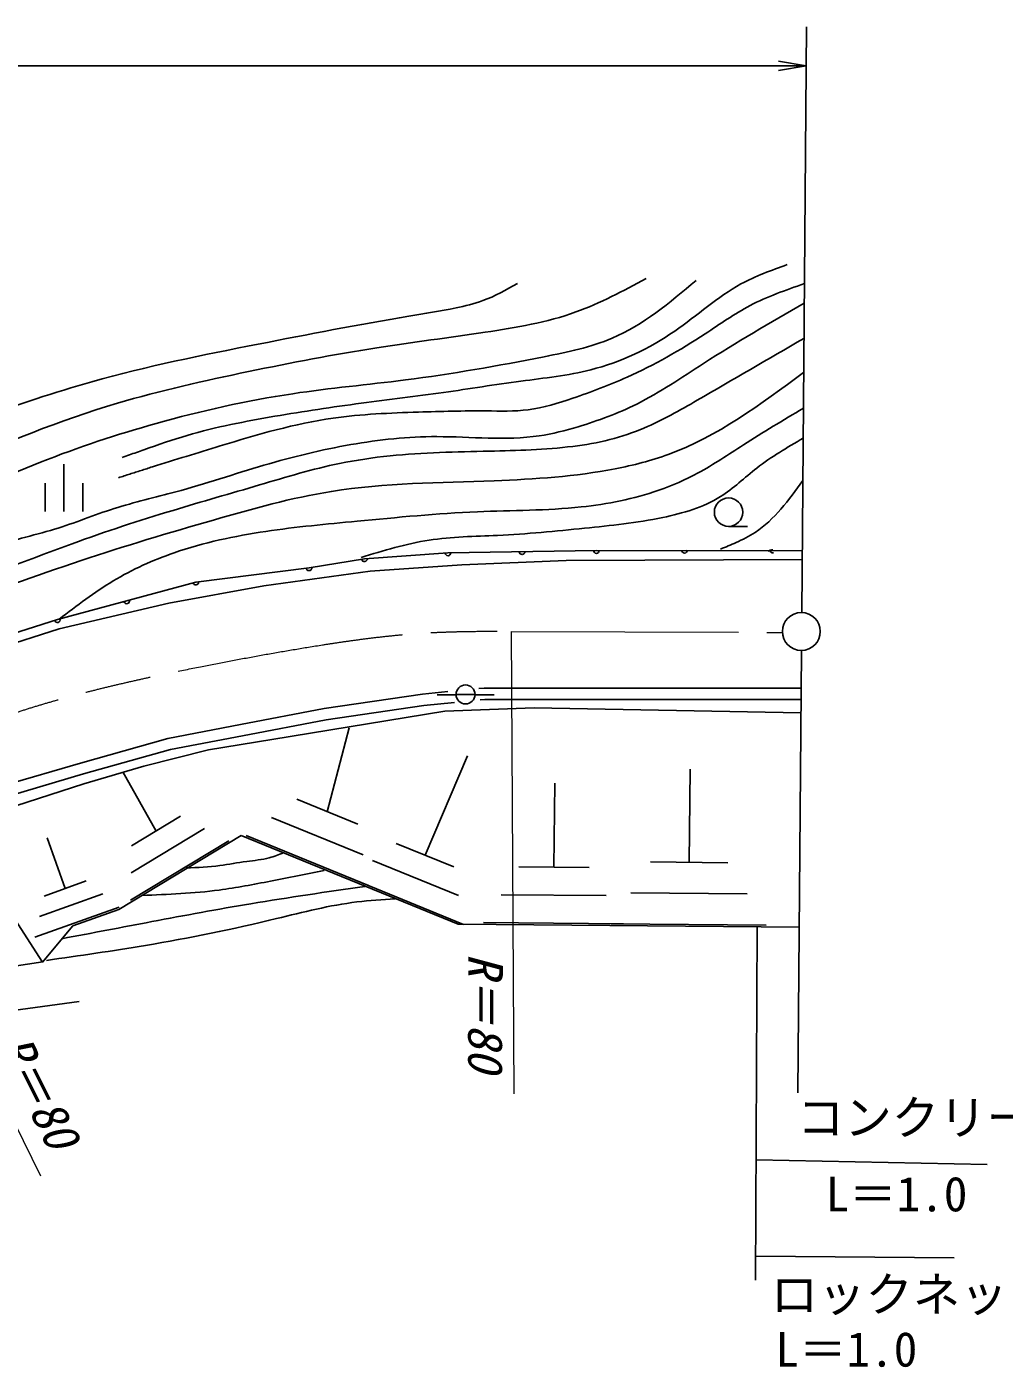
# Model space of a CAD drawing. Units: millimetres, scale not verified. Extents: x 40000 to 680000, y 20000 to 380000.
# Drawn here: x 522114 to 573674, y 247377 to 318079 of the extents above; entities that cross this region are included whole.
import ezdxf
from ezdxf.enums import TextEntityAlignment as Align

# ---------------------------------------------------------------- set-up
doc = ezdxf.new("R2010")
doc.units = ezdxf.units.MM
doc.header["$LTSCALE"] = 1000
doc.linetypes.add('CHAIN', pattern=[18.5, 12, -1.5, 3.5, -1.5])
for name, color, linetype, lineweight in [('M-BGD', 7, 'Continuous', 25), ('M-BMK', 2, 'CHAIN', 13), ('M-BMK-SRVR', 3, 'Continuous', 25), ('M-STR-HTXT', 7, 'Continuous', 13), ('M-STR-STR3', 7, 'Continuous', 25), ('M-STR-STRC', 7, 'Continuous', 25)]:
    doc.layers.add(name, color=color, linetype=linetype, lineweight=lineweight)
doc.styles.add('ＭＳ ゴシック', font='')
doc.styles.get('ＭＳ ゴシック').set_extended_font_data('MS Gothic')

msp = doc.modelspace()

# ---------------------------------------------------------------- linework, layer by layer
at = {"layer": 'M-BGD'}
for p, q in [((524075, 295005), (524075, 292505)), ((523075, 294005), (523075, 292505)), ((525075, 292505), (525075, 294005)), ((559134, 291727), (560134, 291727)), ((537002, 289544), (539926, 290016)), ((539926, 290016), (544329, 290331)), ((544329, 290331), (552159, 290456)), ((550569, 289927), (545060, 289699)), ((563016, 289983), (550569, 289927)), ((552159, 290456), (563020, 290430)), ((531027, 288790), (537002, 289544)), ((540236, 289357), (534613, 288597)), ((545060, 289699), (540236, 289357)), ((523731, 286809), (531027, 288790)), ((534613, 288597), (529599, 287685)), ((529599, 287685), (523824, 286318)), ((518826, 285268), (523731, 286809)), ((523824, 286318), (518961, 284760)), ((537803, 282121), (542988, 282880)), ((542988, 282880), (544329, 283012)), ((544763, 282849), (543763, 282839)), ((544758, 282862), (545758, 282862)), ((545763, 282849), (546763, 282839)), ((545954, 283171), (546239, 283199)), ((546239, 283199), (549130, 283199)), ((549130, 283199), (558469, 283199)), ((558469, 283199), (562962, 283199)), ((533388, 281270), (537803, 282121)), ((537904, 281530), (543061, 282284)), ((543061, 282284), (544683, 282443)), ((544170, 281988), (548874, 282163)), ((546025, 282575), (546268, 282599)), ((546268, 282599), (549130, 282599)), ((548874, 282163), (562951, 281890)), ((549130, 282599), (558469, 282599)), ((558469, 282599), (562957, 282599)), ((533501, 280681), (537904, 281530)), ((535036, 280492), (544170, 281988)), ((529559, 280542), (533388, 281270)), ((539123, 281109), (537963, 276679)), ((524939, 279245), (529559, 280542)), ((529696, 279957), (533501, 280681)), ((531693, 279948), (535036, 280492)), ((525105, 278668), (529696, 279957)), ((528292, 279073), (531693, 279948)), ((545363, 279619), (543123, 274389)), ((520947, 278072), (524939, 279245)), ((521143, 277504), (525105, 278668)), ((525125, 278140), (528292, 279073)), ((527183, 278789), (528933, 275659)), ((557103, 278919), (557063, 274009)), ((521529, 276993), (525125, 278140)), ((549963, 278189), (549923, 273759)), ((539573, 276019), (536353, 277339)), ((518360, 275831), (522940, 268737)), ((531493, 275799), (527613, 273449)), ((530223, 276439), (527633, 274869)), ((539853, 274399), (535023, 276379)), ((523183, 275299), (524133, 272629)), ((526973, 271525), (533415, 275423)), ((532763, 275149), (527593, 272019)), ((533415, 275423), (544866, 270740)), ((540133, 272779), (533683, 275419)), ((544633, 273769), (541603, 275009)), ((544893, 272249), (540353, 274109)), ((551773, 273739), (548073, 273769)), ((559103, 273989), (555013, 274029)), ((525243, 273029), (523023, 272229)), ((545153, 270729), (539103, 273199)), ((526123, 272339), (522783, 271149)), ((552683, 272259), (547143, 272299)), ((560113, 272349), (553983, 272399)), ((526993, 271639), (522543, 270059)), ((524537, 270659), (526973, 271525)), ((553593, 270769), (546203, 270829)), ((522940, 268737), (524537, 270659)), ((544866, 270740), (562861, 270591)), ((561123, 270699), (552943, 270769)), ((522964, 268766), (517680, 267949))]:
    msp.add_line(p, q, dxfattribs=at)
for centre, radius in [((559134, 292477), 750), ((545258, 282862), 500)]:
    msp.add_circle(centre, radius, dxfattribs=at)
for centre, radius, start, end in [((539926, 290016), 150, 189.16235, 4.08562), ((544329, 290331), 150, 184.08562, 0.92033), ((548244, 290393), 150, 180.92033, 0.92033), ((552159, 290456), 150, 180.92033, 0.19357), ((556813, 290472), 150, 180.19357, 0.19357), ((561468, 289988), 500, 89.73219, 122.04247), ((561467, 290488), 150, 198.35328, 281.06273), ((537002, 289544), 150, 187.19923, 9.16235), ((531027, 288790), 150, 195.19241, 7.19923), ((527379, 287799), 150, 195.19241, 15.19241), ((523731, 286809), 150, 197.43764, 15.19241)]:
    msp.add_arc(centre, radius, start, end, dxfattribs=at)
for points, knots in [([(527146, 295363), (527273, 295408), (527399, 295452), (527526, 295497), (527652, 295542), (527778, 295587), (527905, 295632), (528031, 295677), (528157, 295722), (528284, 295767), (529042, 296035), (529803, 296300), (530574, 296527), (532086, 296971), (533640, 297267), (535197, 297533), (536714, 297792), (538233, 298022), (539756, 298225), (541202, 298418), (542652, 298587), (544096, 298791), (545459, 298984), (546816, 299208), (548184, 299388), (549418, 299551), (550660, 299679), (551863, 299986), (553439, 300388), (554947, 301098), (556297, 302030), (557482, 302848), (558544, 303836), (559787, 304514), (560556, 304933), (561393, 305234), (562231, 305535)], [0, 0, 0, 0, 1, 1, 1, 2, 2, 2, 3, 3, 3, 4, 4, 4, 5, 5, 5, 6, 6, 6, 7, 7, 7, 8, 8, 8, 9, 9, 9, 10, 10, 10, 11, 11, 11, 12, 12, 12, 12]), ([(554788, 304797), (553574, 304147), (552360, 303496), (551077, 303036), (549547, 302487), (547919, 302209), (546297, 301967), (544382, 301681), (542475, 301446), (540574, 301149), (538313, 300797), (536061, 300358), (533813, 299892), (531487, 299409), (529165, 298898), (526895, 298225), (523849, 297321), (520898, 296126), (517995, 294766), (516838, 294223), (515688, 293655), (514474, 293319), (513215, 292972), (511886, 292875), (510574, 292722), (509164, 292558), (507774, 292329), (506392, 292030), (504515, 291623), (502654, 291086), (500889, 290332), (499648, 289802), (498454, 289164), (497272, 288508), (495859, 287723), (494463, 286912), (493059, 286118), (491952, 285492), (490839, 284878), (489757, 284200), (488638, 283499), (487551, 282731), (486361, 282187), (485734, 281901), (485078, 281677), (484379, 281558), (483988, 281492), (483584, 281459), (483216, 281558), (482905, 281642), (482620, 281820), (482335, 281999)], [0, 0, 0, 0, 1, 1, 1, 2, 2, 2, 3, 3, 3, 4, 4, 4, 5, 5, 5, 6, 6, 6, 7, 7, 7, 8, 8, 8, 9, 9, 9, 10, 10, 10, 11, 11, 11, 12, 12, 12, 13, 13, 13, 14, 14, 14, 15, 15, 15, 16, 16, 16, 17, 17, 17, 17]), ([(480166, 280615), (480533, 280293), (480900, 279972), (481329, 279766), (481770, 279554), (482276, 279465), (482776, 279452), (483494, 279432), (484198, 279571), (484883, 279766), (486483, 280222), (487977, 280989), (489411, 281841), (491729, 283220), (493893, 284824), (496235, 286118), (497613, 286880), (499053, 287534), (500480, 288225), (501882, 288905), (503271, 289620), (504725, 290143), (506857, 290909), (509130, 291261), (511392, 291621), (513157, 291902), (514916, 292189), (516612, 292690), (518738, 293319), (520765, 294284), (522838, 295112), (524834, 295908), (526873, 296577), (528939, 297156), (531306, 297819), (533709, 298364), (536140, 298728), (538115, 299023), (540108, 299199), (542083, 299451), (544534, 299765), (546958, 300197), (549410, 300678), (550637, 300918), (551870, 301171), (552995, 301653), (554625, 302350), (556027, 303526), (557429, 304703)], [0, 0, 0, 0, 1, 1, 1, 2, 2, 2, 3, 3, 3, 4, 4, 4, 5, 5, 5, 6, 6, 6, 7, 7, 7, 8, 8, 8, 9, 9, 9, 10, 10, 10, 11, 11, 11, 12, 12, 12, 13, 13, 13, 14, 14, 14, 15, 15, 15, 16, 16, 16, 16]), ([(502618, 293225), (503813, 293407), (505007, 293588), (506203, 293728), (507476, 293877), (508751, 293979), (510040, 294074), (510846, 294134), (511658, 294191), (512430, 294388), (513593, 294687), (514665, 295304), (515763, 295835), (517046, 296455), (518365, 296956), (519694, 297439), (521620, 298139), (523568, 298800), (525543, 299357), (528428, 300170), (531372, 300759), (534316, 301338), (536965, 301859), (539614, 302372), (542272, 302816), (543101, 302954), (543930, 303086), (544756, 303256), (545236, 303355), (545714, 303467), (546171, 303634), (546807, 303866), (547401, 304206), (547995, 304546)], [0, 0, 0, 0, 1, 1, 1, 2, 2, 2, 3, 3, 3, 4, 4, 4, 5, 5, 5, 6, 6, 6, 7, 7, 7, 8, 8, 8, 9, 9, 9, 10, 10, 10, 11, 11, 11, 11]), ([(526954, 294295), (527153, 294359), (527351, 294424), (527549, 294487), (527747, 294551), (527945, 294615), (528144, 294678), (528342, 294741), (528541, 294803), (528740, 294866), (529932, 295239), (531124, 295608), (532321, 295973), (534280, 296569), (536255, 297151), (538275, 297440), (539763, 297653), (541276, 297706), (542782, 297755), (543970, 297793), (545154, 297828), (546346, 297817), (547090, 297811), (547837, 297786), (548568, 297880), (549367, 297983), (550147, 298227), (550916, 298488), (551894, 298820), (552854, 299180), (553788, 299599), (555215, 300240), (556582, 301021), (557897, 301884), (558680, 302398), (559444, 302941), (560266, 303373), (561175, 303850), (562154, 304191), (563133, 304533)], [0, 0, 0, 0, 1, 1, 1, 2, 2, 2, 3, 3, 3, 4, 4, 4, 5, 5, 5, 6, 6, 6, 7, 7, 7, 8, 8, 8, 9, 9, 9, 10, 10, 10, 11, 11, 11, 12, 12, 12, 13, 13, 13, 13]), ([(431249, 256944), (431623, 257230), (431997, 257516), (432339, 257846), (432518, 258018), (432688, 258203), (432884, 258349), (433309, 258665), (433857, 258797), (434393, 258915), (435194, 259091), (435972, 259235), (436762, 259334), (437932, 259481), (439129, 259531), (440305, 259691), (441400, 259839), (442477, 260083), (443555, 260340), (446161, 260964), (448771, 261669), (451165, 262856), (451663, 263103), (452152, 263371), (452653, 263611), (454377, 264435), (456246, 264919), (458083, 265477), (459864, 266017), (461614, 266625), (463366, 267238), (464709, 267707), (466054, 268179), (467370, 268726), (468783, 269313), (470163, 269988), (471605, 270487), (473021, 270978), (474496, 271300), (475944, 271703), (477461, 272125), (478948, 272637), (480430, 273170), (481898, 273699), (483361, 274248), (484770, 274911), (486413, 275683), (487984, 276610), (489529, 277573), (492117, 279186), (494632, 280899), (497223, 282500), (498790, 283468), (500386, 284396), (502045, 285204), (503447, 285887), (504896, 286484), (506384, 286944), (508366, 287556), (510419, 287924), (512464, 288286), (513388, 288449), (514311, 288612), (515231, 288810), (516324, 289045), (517413, 289332), (518438, 289774), (519010, 290021), (519562, 290315), (520137, 290550), (521241, 291000), (522429, 291228), (523575, 291577), (524637, 291901), (525664, 292330), (526719, 292667), (527787, 293008), (528885, 293254), (529969, 293548), (531533, 293972), (533067, 294496), (534623, 294952), (536133, 295395), (537664, 295773), (539214, 296042), (540708, 296302), (542220, 296461), (543742, 296462), (545552, 296463), (547376, 296241), (549151, 296504), (549844, 296606), (550529, 296782), (551205, 296986), (552265, 297304), (553304, 297688), (554287, 298181), (555512, 298794), (556651, 299575), (557809, 300319), (559551, 301438), (561338, 302471), (563125, 303505)], [0, 0, 0, 0, 1, 1, 1, 2, 2, 2, 3, 3, 3, 4, 4, 4, 5, 5, 5, 6, 6, 6, 7, 7, 7, 8, 8, 8, 9, 9, 9, 10, 10, 10, 11, 11, 11, 12, 12, 12, 13, 13, 13, 14, 14, 14, 15, 15, 15, 16, 16, 16, 17, 17, 17, 18, 18, 18, 19, 19, 19, 20, 20, 20, 21, 21, 21, 22, 22, 22, 23, 23, 23, 24, 24, 24, 25, 25, 25, 26, 26, 26, 27, 27, 27, 28, 28, 28, 29, 29, 29, 30, 30, 30, 31, 31, 31, 32, 32, 32, 33, 33, 33, 34, 34, 34, 34]), ([(451666, 256494), (451972, 256973), (452279, 257451), (452640, 257878), (453614, 259030), (454983, 259809), (456320, 260582), (458011, 261561), (459654, 262532), (461380, 263371), (462445, 263888), (463542, 264355), (464629, 264838), (465739, 265331), (466839, 265842), (467942, 266348), (470391, 267471), (472854, 268572), (475363, 269555), (476789, 270114), (478230, 270634), (479703, 271065), (480602, 271327), (481512, 271557), (482386, 271882), (483805, 272410), (485125, 273191), (486432, 273979), (488048, 274953), (489643, 275939), (491191, 276997), (492464, 277869), (493705, 278790), (494943, 279723), (496082, 280580), (497218, 281448), (498444, 282155), (499995, 283047), (501691, 283681), (503371, 284335), (504637, 284827), (505893, 285331), (507187, 285718), (508373, 286074), (509590, 286331), (510792, 286641), (511845, 286912), (512886, 287224), (513937, 287500), (515388, 287881), (516859, 288194), (518297, 288612), (520403, 289223), (522439, 290060), (524503, 290813), (526261, 291454), (528039, 292033), (529828, 292574), (531347, 293033), (532874, 293465), (534398, 293915), (535794, 294328), (537187, 294756), (538612, 295048), (539491, 295227), (540381, 295355), (541274, 295446), (543015, 295622), (544764, 295658), (546515, 295697), (547987, 295731), (549459, 295767), (550918, 295949), (551573, 296031), (552227, 296142), (552867, 296305), (553482, 296462), (554086, 296667), (554670, 296913), (555643, 297324), (556562, 297852), (557479, 298381), (559362, 299466), (561236, 300554), (563110, 301641)], [0, 0, 0, 0, 1, 1, 1, 2, 2, 2, 3, 3, 3, 4, 4, 4, 5, 5, 5, 6, 6, 6, 7, 7, 7, 8, 8, 8, 9, 9, 9, 10, 10, 10, 11, 11, 11, 12, 12, 12, 13, 13, 13, 14, 14, 14, 15, 15, 15, 16, 16, 16, 17, 17, 17, 18, 18, 18, 19, 19, 19, 20, 20, 20, 21, 21, 21, 22, 22, 22, 23, 23, 23, 24, 24, 24, 25, 25, 25, 26, 26, 26, 27, 27, 27, 28, 28, 28, 28]), ([(475323, 262942), (474820, 263492), (474317, 264042), (473971, 264735), (473710, 265256), (473539, 265859), (473688, 266401), (473793, 266785), (474057, 267139), (474380, 267376), (474905, 267763), (475584, 267838), (476235, 267974), (477807, 268301), (479217, 268978), (480637, 269640), (482356, 270442), (484092, 271223), (485763, 272125), (487734, 273187), (489617, 274416), (491423, 275741), (493321, 277133), (495135, 278630), (497084, 279955), (498995, 281254), (501037, 282387), (503184, 283225), (505410, 284094), (507749, 284645), (510071, 285238), (512665, 285899), (515237, 286611), (517775, 287439), (520188, 288226), (522570, 289118), (524977, 289923), (527283, 290694), (529614, 291386), (531958, 292061), (534014, 292654), (536082, 293236), (538184, 293571), (541007, 294021), (543894, 294028), (546769, 294137), (548912, 294218), (551048, 294357), (553152, 294766), (554103, 294951), (555047, 295191), (555951, 295521), (558556, 296470), (560826, 298162), (563095, 299853)], [0, 0, 0, 0, 1, 1, 1, 2, 2, 2, 3, 3, 3, 4, 4, 4, 5, 5, 5, 6, 6, 6, 7, 7, 7, 8, 8, 8, 9, 9, 9, 10, 10, 10, 11, 11, 11, 12, 12, 12, 13, 13, 13, 14, 14, 14, 15, 15, 15, 16, 16, 16, 17, 17, 17, 18, 18, 18, 18]), ([(563080, 297964), (562018, 297329), (560956, 296694), (559913, 296024), (559125, 295517), (558348, 294990), (557523, 294546), (556858, 294187), (556162, 293883), (555448, 293634), (554130, 293174), (552748, 292902), (551360, 292753), (549542, 292559), (547712, 292577), (545888, 292502), (543766, 292414), (541651, 292199), (539536, 291999), (537929, 291846), (536323, 291702), (534725, 291464), (533084, 291219), (531452, 290876), (529882, 290332), (528767, 289945), (527684, 289458), (526675, 288854), (525676, 288256), (524749, 287545), (523823, 286833)], [0, 0, 0, 0, 1, 1, 1, 2, 2, 2, 3, 3, 3, 4, 4, 4, 5, 5, 5, 6, 6, 6, 7, 7, 7, 8, 8, 8, 9, 9, 9, 10, 10, 10, 10]), ([(539748, 290089), (540934, 290452), (542119, 290816), (543333, 291001), (544522, 291183), (545739, 291195), (546949, 291253), (548488, 291327), (550017, 291476), (551540, 291630), (552916, 291769), (554287, 291912), (555660, 292196), (556730, 292418), (557802, 292726), (558710, 293297), (559394, 293726), (559985, 294305), (560628, 294806), (561393, 295403), (562230, 295891), (563067, 296379)], [0, 0, 0, 0, 1, 1, 1, 2, 2, 2, 3, 3, 3, 4, 4, 4, 5, 5, 5, 6, 6, 6, 7, 7, 7, 7]), ([(563050, 294147), (562307, 293115), (561564, 292082), (560534, 291410), (560218, 291204), (559875, 291032), (559528, 290875), (559257, 290754), (558984, 290642), (558710, 290530)], [0, 0, 0, 0, 1, 1, 1, 2, 2, 2, 3, 3, 3, 3]), ([(530537, 273710), (531126, 273735), (531716, 273760), (532298, 273836), (532770, 273897), (533238, 273992), (533713, 274056), (534114, 274110), (534520, 274141), (534908, 274245), (535161, 274312), (535406, 274410), (535651, 274509)], [0, 0, 0, 0, 1, 1, 1, 2, 2, 2, 3, 3, 3, 4, 4, 4, 4]), ([(528193, 272263), (529556, 272316), (530919, 272369), (532267, 272546), (533173, 272665), (534073, 272840), (534971, 273018), (535915, 273205), (536858, 273395), (537801, 273584)], [0, 0, 0, 0, 1, 1, 1, 2, 2, 2, 3, 3, 3, 3]), ([(523970, 269977), (525551, 270279), (527132, 270581), (528713, 270880), (530451, 271208), (532189, 271532), (533933, 271823), (535931, 272156), (537935, 272446), (539939, 272735)], [0, 0, 0, 0, 1, 1, 1, 2, 2, 2, 3, 3, 3, 3]), ([(523147, 268836), (524890, 269083), (526633, 269330), (528367, 269622), (530687, 270013), (532991, 270485), (535285, 271037), (536694, 271376), (538098, 271744), (539531, 271918), (540198, 271998), (540870, 272036), (541543, 272075)], [0, 0, 0, 0, 1, 1, 1, 2, 2, 2, 3, 3, 3, 4, 4, 4, 4]), ([(511098, 264259), (511981, 264413), (512865, 264567), (513739, 264763), (514580, 264950), (515413, 265176), (516255, 265360), (517056, 265535), (517866, 265672), (518676, 265800), (520740, 266126), (522812, 266394), (524883, 266661)], [0, 0, 0, 0, 1, 1, 1, 2, 2, 2, 3, 3, 3, 4, 4, 4, 4])]:
    msp.add_open_spline(points, degree=3, knots=knots, dxfattribs=at)
at = {"layer": 'M-BMK'}
msp.add_line((547659, 286183), (561976, 286131), dxfattribs=at)
msp.add_open_spline([(512721, 277986), (514805, 279062), (516888, 280138), (519058, 281008), (521026, 281797), (523065, 282417), (525122, 282949), (527189, 283483), (529275, 283930), (531367, 284343), (533261, 284717), (535159, 285065), (537067, 285374), (539058, 285697), (541059, 285978), (543070, 286102), (544593, 286195), (546121, 286198), (547649, 286201)], degree=3, knots=[0, 0, 0, 0, 1, 1, 1, 2, 2, 2, 3, 3, 3, 4, 4, 4, 5, 5, 5, 6, 6, 6, 6], dxfattribs=at)
at = {"layer": 'M-BMK-SRVR'}
for p, q in [((563242, 318079), (562994, 287189)), ((562977, 285151), (562790, 261857))]:
    msp.add_line(p, q, dxfattribs=at)
msp.add_circle((562974, 286184), 1000, dxfattribs=at)
at = {"layer": 'M-STR-HTXT'}
for p, q in [((547659, 286183), (547809, 261792)), ((512704, 278044), (522831, 257478))]:
    msp.add_line(p, q, dxfattribs=at)
at = {"layer": 'M-STR-STR3'}
for p, q in [((563225, 316018), (561776, 316260)), ((434355, 316028), (563225, 316018)), ((563225, 316018), (561776, 315777))]:
    msp.add_line(p, q, dxfattribs=at)
at = {"layer": 'M-STR-STRC'}
for p, q in [((560638, 270609), (560559, 251964)), ((560586, 258310), (572778, 258073)), ((560565, 253234), (571033, 253154))]:
    msp.add_line(p, q, dxfattribs=at)

# ---------------------------------------------------------------- texts
at = {"layer": 'M-STR-HTXT', "style": 'ＭＳ ゴシック', "oblique": 15}
for rotation, p in [(270, (544850, 269206)), (296.565, (520033, 264028))]:
    msp.add_text('R＝80', height=1833, rotation=rotation, dxfattribs=at).set_placement(p, align=Align.BOTTOM_LEFT)
at = {"layer": 'M-STR-STR3', "style": 'ＭＳ ゴシック'}
for s, p in [('コンクリート', (562743, 259081)), ('L＝1.0', (564247, 255047)), ('ロックネット', (561356, 249758)), ('L＝1.0', (561605, 246857))]:
    msp.add_text(s, height=1833, dxfattribs=at).set_placement(p, align=Align.BOTTOM_LEFT)

doc.saveas('drawing.dxf')
